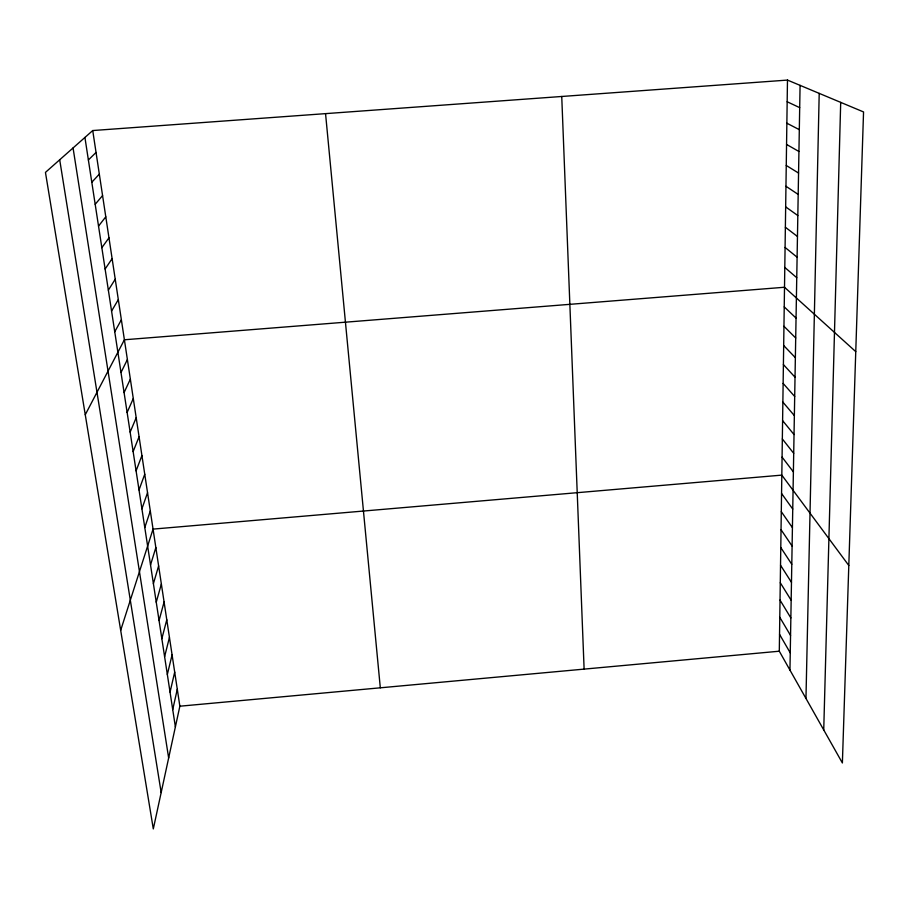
<?xml version="1.0" encoding="UTF-8"?>
<svg xmlns="http://www.w3.org/2000/svg" width="909" height="909" viewBox="0 0 909 909"><rect width="100%" height="100%" fill="white"/><g stroke="black" fill="none" stroke-linecap="round" stroke-linejoin="round"><path stroke-width="1.36" d="M787.478 80.083L863.55 111.943L842.382 762.969L779.297 651.208L787.478 80.083L92.729 130.544L45.45 172.392L153.303 828.917L179.857 706.202L92.729 130.544M789.955 670.081L800.079 85.366M805.965 698.442L819.202 93.377M823.736 729.938L840.7 102.376M172.721 709.577L177.289 689.238M170.051 692.113L174.698 672.115M167.336 674.478L172.085 654.832M164.609 656.673L169.438 637.391M161.847 638.686L166.779 619.768M159.064 620.529L164.086 601.985M156.246 602.19L161.359 584.033M153.405 583.658L158.62 565.898M150.53 564.955L155.848 547.593M120.681 630.346L153.053 529.106L781.82 475.123L848.801 565.478M144.792 527.527L150.303 510.983M141.918 508.824L147.542 492.689M139.02 489.928L144.747 474.225M136.089 470.851L141.918 455.579M133.134 451.58L139.077 436.74M130.146 432.116L136.191 417.731M127.124 412.447L133.293 398.528M124.079 392.586L130.351 379.144M120.999 372.52L127.385 359.555M85.264 414.743L124.397 339.773L784.512 287.255L855.755 351.635M114.739 331.762L121.374 319.798M111.568 311.071L118.318 299.618M108.353 290.164L115.227 279.233M105.114 269.03L112.114 258.645M101.842 247.68L108.966 237.84M98.524 226.102L105.785 216.819M95.184 204.298L102.569 195.583M91.798 182.255L99.32 174.13M88.378 159.973L96.047 152.451M179.857 706.202L779.297 651.208M787.171 101.763L799.693 107.637M786.864 123.204L799.318 129.669M786.558 144.44L798.931 151.485M786.251 165.461L798.556 173.062M785.955 186.265L798.193 194.424M785.66 206.866L797.829 215.558M785.365 227.261L797.466 236.488M785.081 247.453L797.102 257.202M784.797 267.451L796.75 277.7M784.228 306.867L796.045 318.093M783.956 326.286L795.705 337.989M783.672 345.511L795.364 357.68M783.399 364.566L795.023 377.19M783.138 383.428L794.693 396.494M782.865 402.108L794.364 415.618M782.604 420.617L794.034 434.559M782.342 438.956L793.705 453.318M782.081 457.125L793.387 471.896M781.558 493.485L792.739 509.063M781.297 511.676L792.421 527.652M781.036 529.697L792.103 546.059M780.786 547.548L791.784 564.296M780.524 565.228L791.478 582.351M780.274 582.737L791.16 600.235M780.024 600.099L790.853 617.938M779.786 617.291L790.557 635.493M779.536 634.323L790.251 652.867M59.699 159.779L161.166 792.568M73.061 147.951L168.654 757.981M84.923 137.452L175.38 726.882M325.547 113.636L380.314 687.806M561.739 96.479L584.112 669.115"/></g></svg>
